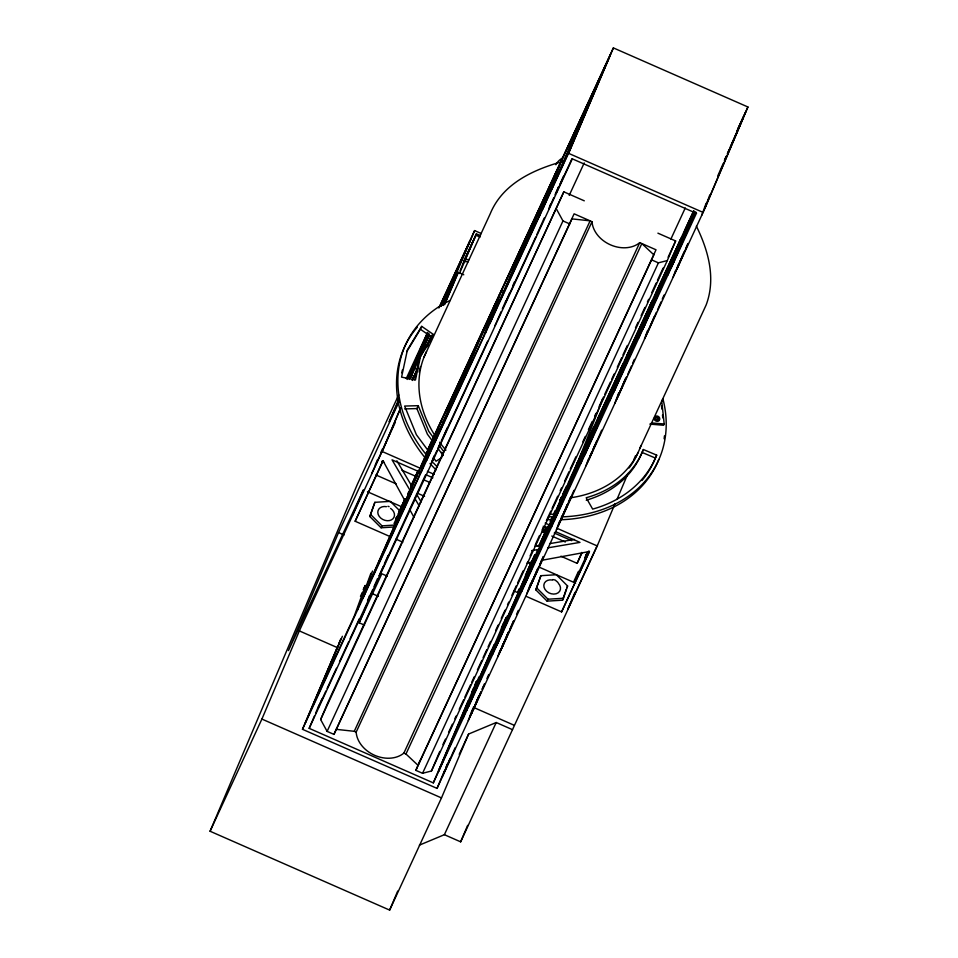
<?xml version="1.0" encoding="UTF-8"?>
<svg xmlns="http://www.w3.org/2000/svg" width="958" height="958" viewBox="0 0 958 958"><rect width="100%" height="100%" fill="white"/><g stroke="black" fill="none" stroke-linecap="round" stroke-linejoin="round"><path stroke-width="1.44" d="M658.481 419.544L658.757 417.736L657.26 416.634L655.619 417.041L655.344 418.862L658.637 419.221L656.996 419.628M401.761 372.878L402.372 370.016M414.766 379.883L419.353 358.46L431.387 338.617M414.563 376.422L411.82 375.213L413.736 369.285L409.329 379.428M395.139 526.912L381.104 527.786L369.824 516.506L374.877 502.327L390.325 501.369L399.546 510.602M369.824 516.506L374.877 502.327M535.833 589.853L540.887 575.686L556.335 574.728L567.603 586.009L563.448 598.259L562.562 600.187L547.114 601.145L535.833 589.853L540.887 575.686M562.562 600.187L566.25 589.302M357.334 610.306L370.902 573.267M372.518 571.004L362.352 598.774L418.598 470.953M369.584 595.493L367.549 601.049L372.782 589.433M485.455 333.013L499.717 294.19M501.669 290.454L489.215 324.379L550.048 185.756L501.669 290.454L504.267 291.591M463.073 718.249L469.444 700.921L438.632 771.154M468.27 720.536L472.186 709.866M492.556 654.458L498.914 637.13L468.115 707.351M497.741 656.745L500.196 650.075M521.583 591.625L527.954 574.297L497.142 644.53M526.78 593.912L530.696 583.242M551.257 527.403L557.628 510.075M556.454 529.69L559.388 521.691M580.788 463.504L587.146 446.177M585.973 465.792L588.428 459.121M609.671 400.995L616.03 383.667L585.23 453.9M614.856 403.282L618.784 392.612M638.794 337.958L645.165 320.619L614.353 390.852M644.483 338.904L647.416 330.905M667.882 275.018L674.252 257.678L643.441 327.911M673.067 277.293L675.522 270.635M701.711 215.322L706.118 203.324M478.928 676.911L474.054 690.059L491.167 651.045M507.429 615.743L503.525 626.269L531.846 561.675M471.504 713.243L473.48 707.914M537.438 550.287L532.564 563.436L555.568 510.961M500.974 649.452L502.95 644.123M562.238 499.214L569.064 480.796M530.014 586.619L532.48 579.961M591.757 435.315L598.582 416.898L623.035 364.004L590.93 437.566L584.021 456.212L623.263 363.992L616.82 381.535L585.158 453.757M559.688 522.397L562.154 515.739M589.206 458.499L591.182 453.17M656.601 291.352L649.775 309.757L681.042 238.446L656.601 291.352L659.2 292.489M618.09 395.989L619.084 393.319M647.225 332.941L648.698 328.953M676.3 270.012L678.276 264.683M704.944 208.03L709.806 194.917M420.957 472.605L438.884 425.843M441.051 421.819L426.226 460.523L485.407 325.828L441.051 421.819L443.65 422.969M425.376 475.132L379.093 576.009L383.296 566.429M434.07 455.9L431.411 462.81L436.908 450.583M539.198 216.712L560.574 162.465M604.785 67.264L561.747 160.393L542.887 208.257L543.845 206.174M544.216 218.041L536.935 234.411M548.623 209.167L550.778 203.695M615 503.752L597.217 545.94L512.494 729.661L496.22 722.512L468.594 734.056L441.482 797.918L389.643 910.1L210.077 831.245L357.31 484.449L398.708 394.852M399.306 401.115L338.557 532.588L288.454 650.59L363.369 489.945L352.664 515.164M210.077 831.245L261.905 719.063L299.339 630.903L382.47 450.655L400.588 407.964M399.031 398.564L389.176 421.771L399.115 400.109M407.138 379.452L427.603 332.606M441.279 305.985L470.629 239.787M411.82 375.213L429.507 335.001M442.979 304.931L474.605 230.591L481.371 233.56M375.285 464.989L377.596 459.541M412.287 380.422L418.131 366.651M426.322 347.371L430.992 336.354M444.44 304.692L454.966 279.904M400.228 409.126L382.23 451.529L420.562 468.366M412.419 380.41L418.227 366.722M426.358 347.586L431.579 335.276M444.931 303.818L458.295 272.359L463.768 274.766M459.469 273.521L476.389 233.848L480.449 235.632M390.553 536.791L355.155 521.248L382.984 460.69M703.376 211.73L437.028 788.386L302.477 729.301L337.946 645.776M339.108 643.034L340.856 638.926M305.339 722.835L340.665 639.609M342.377 636.292L313.254 704.896L354.149 616.389L365.345 585.805L363.513 589.769M696.514 213.047L433.327 782.878L309.171 728.355L314.404 716.033M315.565 713.291L319.05 705.076M321.936 698.945L318.451 707.172L325.876 691.077M364.579 625.167L359.154 622.784L367.106 604.067M657.906 233.165L675.63 240.949L667.307 260.552L431.447 770.998L422.55 773.298L415.856 770.364L656.014 249.787L639.74 242.649A28.045 21.854 24.8 0 1 610.497 244.853A28.045 21.854 24.8 0 1 592.02 221.693L574.117 213.826L333.959 734.391L327.109 731.385L320.643 719.542L327.971 702.298L563.831 191.839L584.284 200.821M613.383 47.9L568.609 153.352L703.16 212.436L747.923 106.985L613.383 47.9L428.214 448.631M320.643 719.542L563.831 191.839M333.959 734.391L571.962 218.879L590.116 220.843L354.256 731.301L336.102 729.337M415.856 770.364L420.155 760.233M431.447 770.998L439.77 751.395M433.327 782.878L468.211 700.717M471.695 692.502L473.444 688.395M474.605 685.653L476.342 681.545M437.028 788.386L444.584 770.591M445.745 767.849L447.494 763.742M442.189 776.974L450.104 758.329M469.935 716.931L474.39 706.441M475.539 703.723L479.012 695.556M471.659 713.183L479 695.891M389.643 910.1L397.714 891.072M499.405 653.14L507.908 633.13M500.699 650.362L508.614 631.705M528.445 590.308L537.51 568.932M530.373 586.14L536.552 571.567M558.119 526.086L567.184 504.71M559.891 522.23L567.244 504.938M568.393 502.22L570.13 498.136M587.637 462.187L592.092 451.697M593.253 448.979L594.978 444.895M588.775 459.72L596.702 441.075M694.79 211.958L671.115 267.725L678.025 249.08L694.227 212.149M694.514 212.76L672.001 265.797L695.771 211.922M616.521 399.678L625.598 378.302M617.91 396.684L624.676 380.745M645.656 336.629L654.338 316.451M674.731 273.701L684.12 251.762M705.196 207.347L741.899 120.888M560.897 556.203L577.159 563.352L581.793 552.443M419.388 845.136L444.392 834.693L460.654 841.842L467.648 825.377M526.134 596.331L561.592 611.899L589.409 551.341M587.601 551.928L586.08 555.508L587.338 552.79M574.98 592.319L567.651 609.575L597.469 545.066M616.964 499.441L627.993 473.456M633.801 459.78L635.537 455.673M490.316 322.499L557.029 170.141M496.951 321.146L501.118 311.637M502.315 308.919L505.884 300.776M509.764 292.717L505.573 302.285L535.678 237.129M512.758 285.879L514.554 281.784M363.142 597.72L419.412 469.552M420.61 466.821L433.184 438.189M426.693 460.199L495.19 303.985M373.991 586.703L377.584 578.5M384.493 563.699L388.098 555.484M542.444 209.682L609.025 57.911M438.093 447.853L439.89 443.782M447.254 427.831L441.291 441.434L487.622 341.24M549.641 207.096L553.82 197.564M555.017 194.833L558.598 186.666M558.67 187.229L556.287 192.654L571.938 158.765M559.855 184.511L563.424 176.368M494.22 644.447L473.216 692.311L466.306 710.956L506.147 617.443L499.705 634.998L468.043 707.22M501.417 628.029L503.812 622.556M533.031 558.993L534.792 554.957L532.911 559.017M533.893 557.4L502.699 628.52L495.777 647.165L535.175 554.622L528.732 572.166L497.07 644.387M559.7 501.537L561.472 497.501M562.322 495.933L531.726 565.687L524.816 584.332L564.849 490.4L558.406 507.956L526.744 580.165M556.275 516.266L587.937 444.045L594.379 426.49L554.49 520.11L561.4 501.465L593.505 427.903L569.687 479.443M443.758 773.286L455.086 747.767M473.228 709.495L481 691.784M482.197 689.053L484.58 683.605M651.009 303.937L619.814 375.057L612.892 393.702L652.398 300.944L645.943 318.499L614.282 390.708M473.3 709.639L481.012 692.083M482.197 689.377L483.97 685.329M486.927 678.575L488.712 674.516M502.267 646.662L508.83 631.681M510.027 628.951L513.608 620.772M680.144 240.901L648.937 312.021L642.028 330.666L681.473 238.003L675.031 255.558L643.369 327.768M502.339 646.806L513.596 621.143M516.554 614.389L518.338 610.342M694.191 211.838L678.863 246.829L685.677 228.411L693.832 210.772M531.941 582.44L538.504 567.459M539.701 564.729L543.294 556.562M532.013 582.584L543.27 556.921M561.46 518.541L568.034 503.561M569.83 499.465L571.028 496.747M561.532 518.685L573.974 490.328M590.344 456.032L601.696 430.142M619.479 392.996L626.652 376.638M627.849 374.219L631.394 366.124M632.579 363.417L634.364 359.37M648.554 330.055L656.326 312.344M657.523 309.937L661.068 301.83M662.253 299.136L664.038 295.076M677.198 268.084L683.174 254.457M686.156 247.643L687.952 243.56M724.487 160.226L726.26 156.19M727.433 153.496L729.206 149.46M730.391 146.766L743.959 115.822M677.27 268.228L687.928 243.907M717.865 175.685L723.266 163.363M724.476 160.621L726.272 156.513M727.481 153.771L743.049 118.265M408.707 378.566L428.477 334.126M409.018 378.302L428.992 333.372M462.067 265.797L472.342 242.721M460.103 270.611L461.9 266.563M463.097 263.869L473.288 240.949M420.37 329.253L421.712 326.367L433.483 334.498L432.142 337.384L420.37 329.253L406.803 351.61M406.24 378.566L427.567 332.414M438.848 307.973L474.605 230.591M439.231 307.446L469.671 241.56L440.74 306.428M409.174 378.47L429.064 335.444M443.159 305.434L458.295 272.359M463.923 260.816L476.389 233.848M465.049 258.995L476.006 235.273L480.078 237.057M424.059 356.999L490.185 213.885C502.447 183.816 533.007 169.746 562.418 161.555M380.709 452.823L382.565 448.799M371.812 473.168L395.403 422.107M355.155 521.248L383.056 460.87L406.036 502.794M432.657 441.279L427.388 434.19L416.898 408.575L418.227 405.677L404.635 406.06L416.383 434.728L428.334 450.847M381.104 527.786L382.002 525.858L394.636 525.068M395.582 519.26L396.84 516.542M398.72 512.47L404.995 498.89L398.229 513.811M410.647 486.664L418.179 470.366M425.711 454.056L426.969 451.338M363.274 589.457L365.154 585.41M395.738 519.224L396.983 516.518M410.719 486.808L418.203 470.594M428.19 448.991L610.521 54.367L568.824 152.597L302.477 729.301M394.037 523.571L405.282 499.238M407.785 493.825L409.03 491.119M411.533 485.706L418.406 470.833M360.471 596.355L362.292 592.403M327.121 688.407L336.414 668.289M339.515 661.583L348.808 641.465M350.041 638.782L359.334 618.676M494.927 325.552L496.448 322.247M309.171 728.355L572.321 158.848L696.466 213.383M359.154 622.784L381.811 573.758L387.224 576.141M569.22 195.36L584.212 162.932M327.109 731.385L562.969 220.939L556.502 209.095M405.976 754.006L641.836 243.56L653.871 254.852L418.011 765.298L405.976 754.006L403.881 753.096A28.045 21.854 24.8 0 1 374.638 755.299A28.045 21.854 24.8 0 1 356.16 732.14L592.02 221.693M403.881 753.096L639.74 242.649M422.55 773.298L658.409 262.851L667.307 260.552M670.887 239.081L685.257 207.994M442.907 744.606L445.422 739.169M448.56 732.391L452.32 724.236M454.822 718.811L456.08 716.093M459.217 709.303L463.612 699.807M464.87 697.089L470.51 684.874M471.767 682.156L474.27 676.719M477.407 669.941L481.802 660.433M483.06 657.715L486.82 649.572M488.077 646.854L490.58 641.429M495.597 630.568L498.112 625.143M501.25 618.353L505.01 610.198M507.524 604.773L508.77 602.055M511.907 595.265L516.302 585.769M517.559 583.051L523.2 570.836M530.097 555.903L532.612 550.467M535.75 543.677L539.51 535.534M542.024 530.109L543.27 527.391M546.407 520.601L550.802 511.105M552.059 508.387L557.7 496.172M560.214 490.736L561.472 488.017M564.597 481.239L568.992 471.731M570.25 469.013L575.89 456.798M582.799 441.866L585.302 436.429M588.44 429.651L592.2 421.496M594.714 416.071L595.972 413.353M599.109 406.563L603.492 397.067M604.749 394.349L610.39 382.134M611.647 379.416L614.162 373.991M617.299 367.201L621.682 357.693M622.94 354.975L627.334 345.479M635.489 327.828L637.992 322.403M641.13 315.613L644.89 307.47M647.404 302.033L648.662 299.315M651.799 292.537L656.182 283.029M657.439 280.311L663.092 268.096M668.109 257.235L675.63 240.949M542.875 528.337L544.12 531.055L545.988 527.008M547.473 526.804L546.228 529.499L544.12 531.055M527.583 570.309L532.6 559.472M538.863 545.904L547.641 526.924M550.143 521.499L552.024 517.428M553.904 513.368L555.161 510.65M560.167 499.801L561.424 497.094M562.669 494.376L566.429 486.245M576.453 464.546L577.71 461.84M579.59 457.768L693.616 210.988M517.871 591.577L519.128 588.859M525.391 575.303L531.666 561.735M539.39 545.018L548.156 526.038M550.67 520.601L551.916 517.895M560.071 500.268L561.316 497.549M737.876 128.719L747.923 106.985M737.061 130.743L745.623 112.218M459.217 754.329L468.594 734.056M547.114 601.145L548.012 599.217L563.448 598.259M444.392 834.693L496.22 722.512M577.159 563.352L582.129 552.598M566.717 587.937L567.603 586.009M574.117 580.811L578.488 571.339M584.739 557.807L587.242 552.395M574.213 582.272L588.619 551.101M561.592 611.899L589.481 551.521L541.426 560.37M640.004 448.104L706.13 305.003C716.141 278.419 708.345 250.589 696.382 226.148M655.619 417.041L658.757 417.736M460.654 841.842L512.494 729.661M642.04 452.416L643.381 449.53L656.685 455.146L655.344 458.032L642.04 452.416A120.888 94.219 24.8 0 1 586.26 500.22M661.679 400.42L664.181 423.987L663.583 425.268L649.823 424.107M421.712 326.367L407.389 349.957L401.57 377.141L415.485 379.859L420.694 355.574L433.483 334.498M441.71 457.732L436.01 461.217L433.459 457.756M526.852 563.053L532.684 561.987M534.971 546.144L542.288 544.898M549.593 543.653L574.465 539.426M531.726 550.599L540.492 549.102M547.808 547.856L579.985 542.384L555.472 531.618M404.659 408.91L416.898 408.575M464.714 259.546L469.192 259.606M463.828 261.63L468.306 261.69M552.766 579.566L555.113 580.009L557.807 582.284M651.416 422.897L664.181 423.987M549.688 514.039L555.293 514.506M387.942 506.303L389.104 506.65M561.747 160.393L564.346 161.543M562.969 220.939L569.818 223.944M651.715 259.917L658.409 262.851M425.16 344.413L427.891 345.61M420.466 348.053L423.137 349.215M414.922 368.519L417.652 369.728M410.587 376.722L413.317 377.919M427.412 471.372L434.261 474.378M545.186 523.092L550.658 525.487M557.508 528.505L597.217 545.94M419.281 471.803L392.038 459.84L410.216 490.64M426.082 474.797L432.896 477.791M543.21 526.229L548.659 528.624M554.263 533.031L571.698 540.683M381.655 461.325L384.362 462.51M401.953 470.234L416.838 476.773M423.604 479.742L429.004 482.114M542.3 531.87L545.006 533.055M551.784 536.037L565.328 541.989M375.871 474.952L396.169 483.862M417.808 493.37L424.574 496.34M535.151 544.898L539.222 546.683M367.477 491.753L401.713 506.782M527.69 562.118L531.798 563.915M538.647 566.92L575.626 583.159M395.989 539.174L402.803 542.168M513.871 590.942L519.32 593.337M338.557 532.588L344.03 534.995M371.644 593.361L378.422 596.343M299.339 630.903L337.683 647.752M473.252 707.279L514.326 725.326M354.256 731.301L356.16 732.14M261.905 719.063L441.482 797.918M536.731 587.937L548.012 599.217M370.722 514.578L382.002 525.858M433.112 437.207L428.729 431.292L418.227 405.677M439.243 445.494L443.626 451.41M437.914 448.38L443.171 455.481M441.566 452.332L443.135 454.667M396.851 460.774L412.766 487.718M416.55 494.136L421.089 501.836M414.766 498.34L419.305 506.04M409.617 509.345L413.928 517.212M661.547 406.12L661.858 409.066M662.493 414.958L662.804 417.904M555.88 164.74A24.968 19.459 24.8 0 1 562.13 158.214M640.986 445.494A117.235 91.357 24.8 0 1 570.285 497.813M445.937 450.128A117.235 91.357 24.8 0 1 439.566 442.237M434.728 435.195A117.235 91.357 24.8 0 1 426.49 351.562M419.101 372.063A117.235 91.357 24.8 0 1 420.466 366.531M638.112 452.368A117.235 91.357 24.8 0 1 629.107 467.935M662.948 398.947A139.066 108.374 24.8 0 1 561.448 516.877M554.311 516.901A139.066 108.374 24.8 0 1 548.503 516.673M437.399 466.989A139.066 108.374 24.8 0 1 433.363 462.834M425.532 453.757A139.066 108.374 24.8 0 1 450.021 300.477M658.781 459.481A139.066 108.374 24.8 0 1 561.592 519.715M552.97 519.787A139.066 108.374 24.8 0 1 547.162 519.559M436.07 469.875A139.066 108.374 24.8 0 1 430.01 463.516M425.124 457.816A139.066 108.374 24.8 0 1 417.329 327.157M664.445 435.878A139.066 108.374 24.8 0 1 664.122 438.752M643.381 449.53A120.888 94.219 24.8 0 1 586.188 497.741L592.655 509.105A135.341 105.476 24.8 0 0 656.685 455.146M654.805 459.361A135.341 105.476 24.8 0 1 641.968 480.521M602.606 398.887A1997.514 528.337 -85.1 0 1 565.112 491.945M564.573 493.214A1997.514 528.337 -85.1 0 1 562.394 498.268M659.511 419.137A2.826 2.203 24.8 0 1 656.793 421.281A2.826 2.203 24.8 0 1 654.11 418.263M654.649 417.257A2.826 2.203 24.8 0 1 655.775 416.718M658.469 417.46A2.826 2.203 24.8 0 1 658.972 417.963M558.263 583.171A8.658 6.742 24.8 0 1 556.107 593.768A8.658 6.742 24.8 0 1 544.036 587.254A8.658 6.742 24.8 0 1 552.443 580.021M390.565 508.387A8.658 6.742 24.8 0 1 391.319 519.943A8.658 6.742 24.8 0 1 378.218 514.518A8.658 6.742 24.8 0 1 386.433 506.674M495.094 304.812L483.048 337.611L435.507 440.512L495.094 304.812M476.677 681.246L470.222 698.789L438.56 771.01L476.677 681.246M627.466 354.388L620.64 372.806L651.907 301.495L627.466 354.388M433.22 438.836L418.622 476.928L373.895 573.722L433.22 438.836M554.874 175.542L537.378 219.909L500.375 299.998L554.874 175.542M596.942 85.837L569.256 151.053L551.09 190.379L596.942 85.837M655.188 419.101A2.611 2.036 24.8 0 0 659.523 419.329A2.611 2.036 24.8 0 0 656.877 416A2.611 2.036 24.8 0 0 655.188 419.101"/></g></svg>
